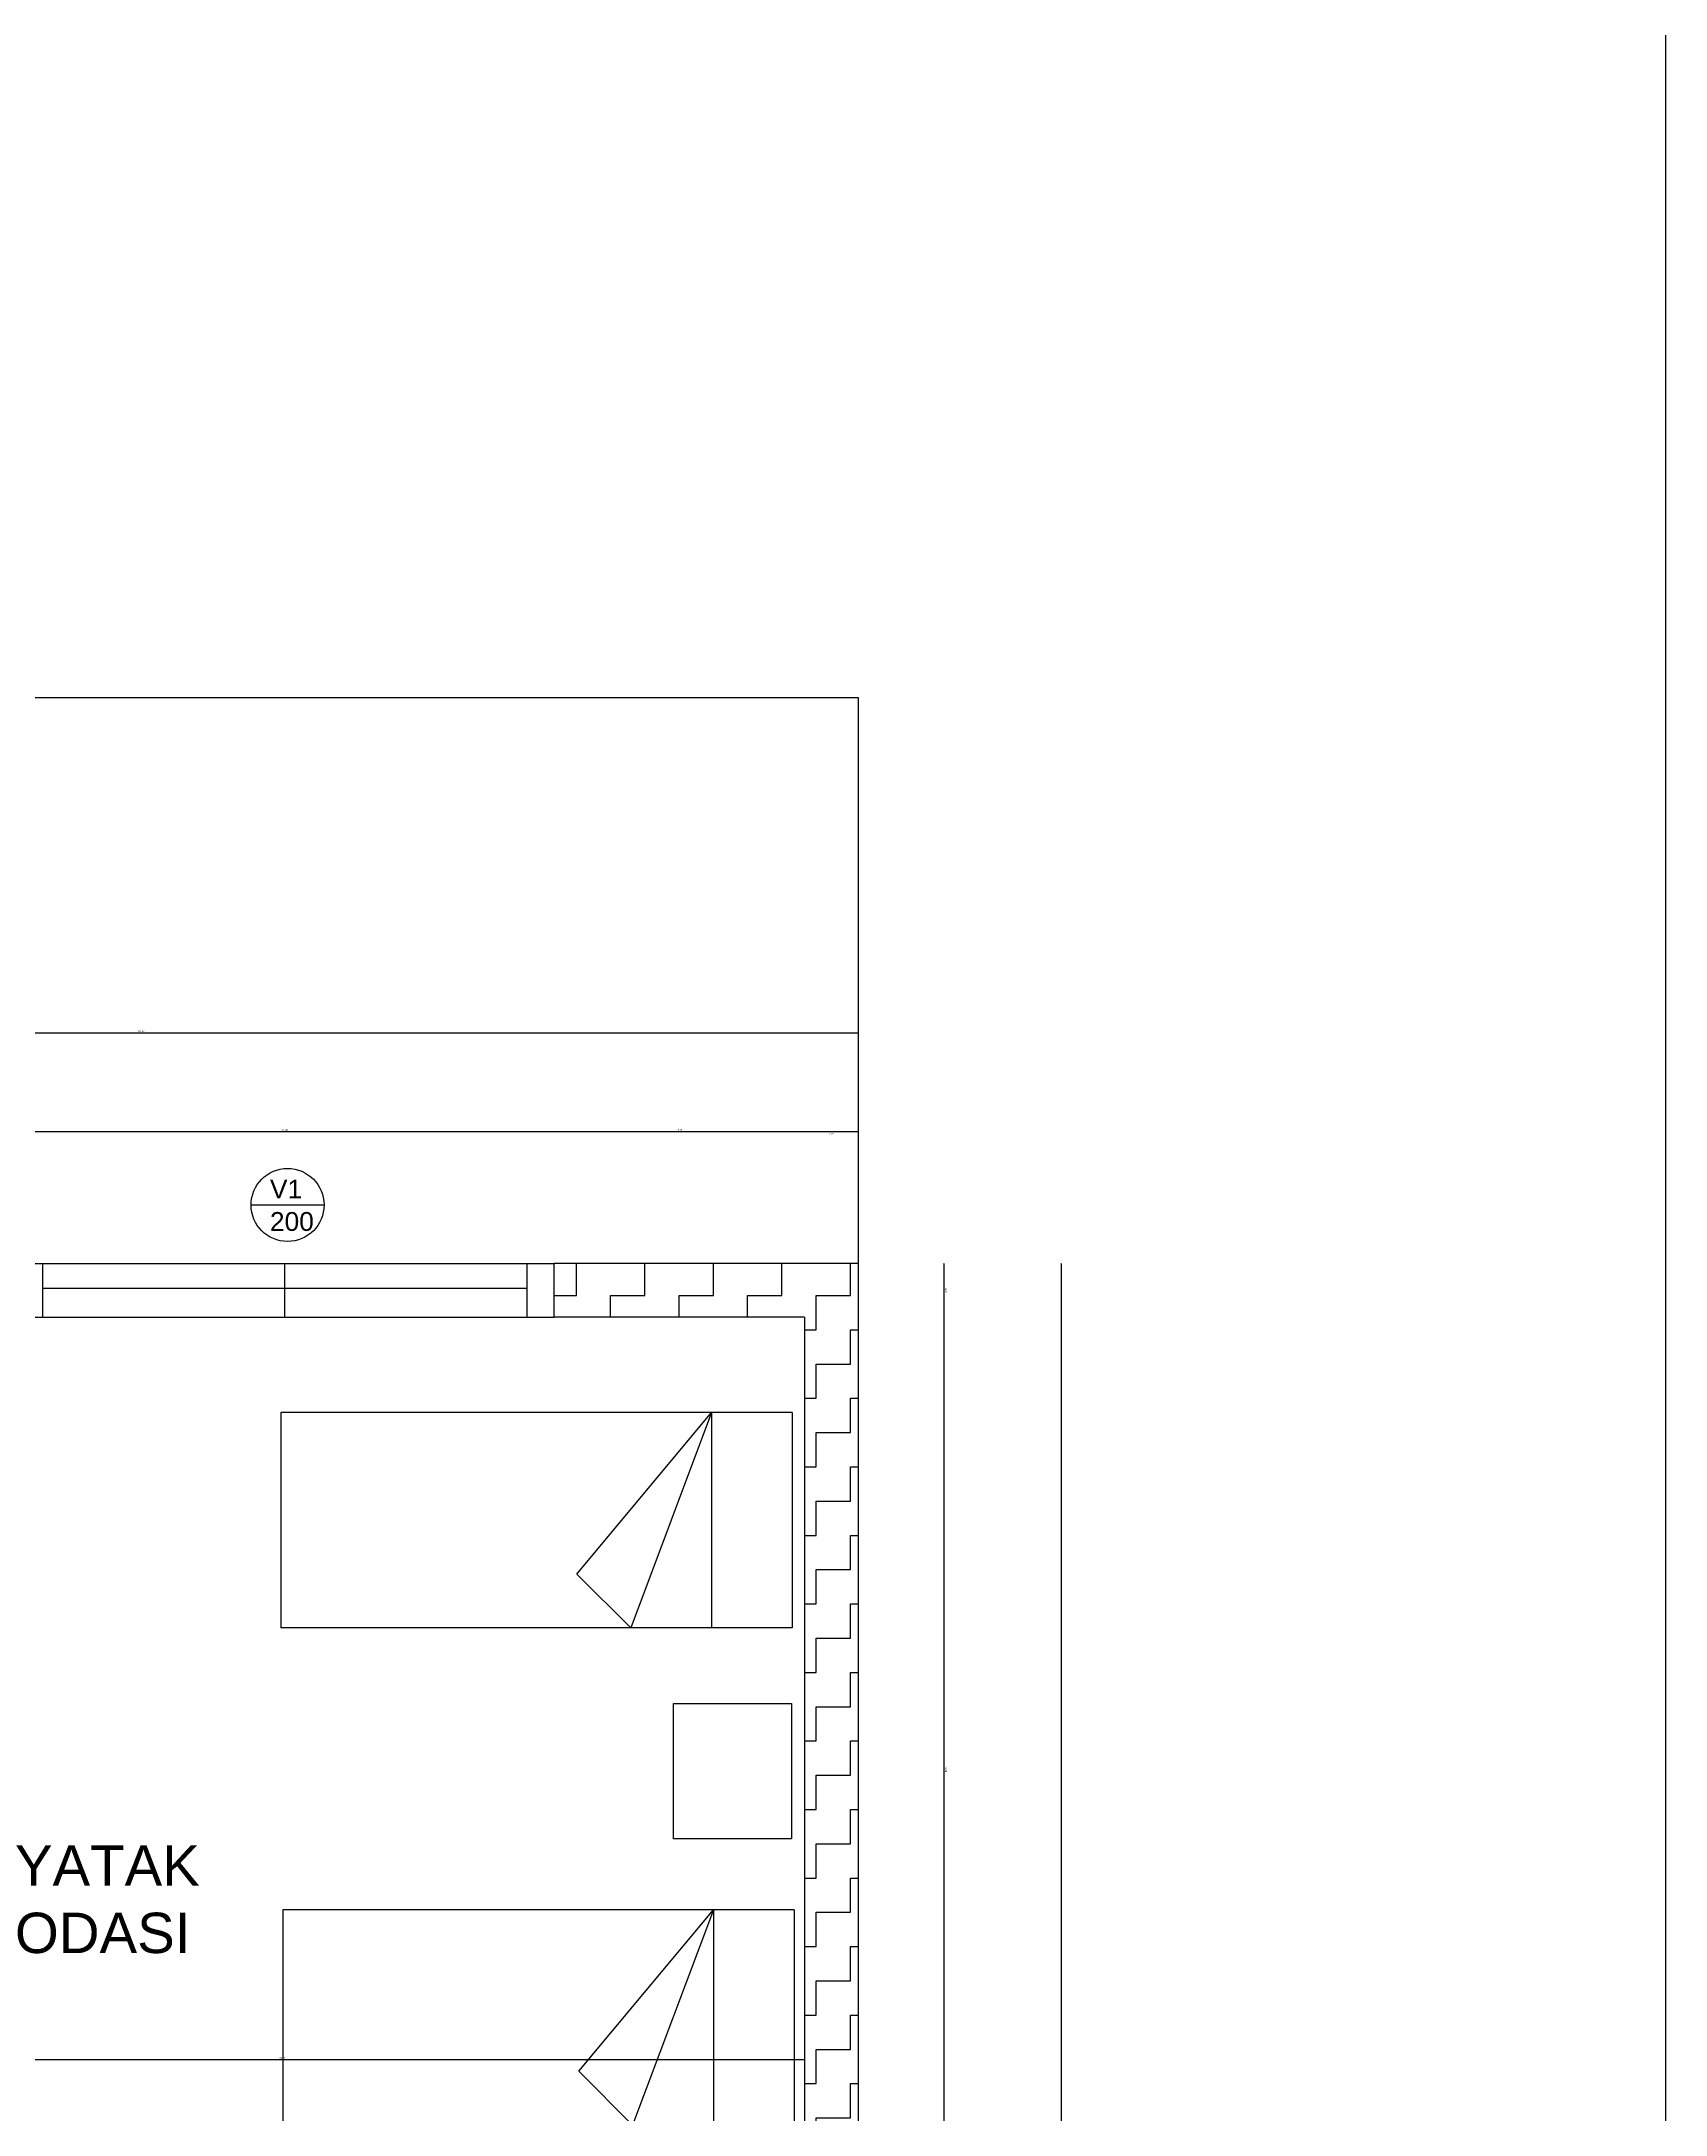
# Model space of a CAD drawing. Header units: millimetres. Extents: x 154 to 5560, y 36 to 724.
# Drawn here: x 5356 to 5506.5, y 304.5 to 496.6 of the extents above; entities that cross this region are included whole.
import ezdxf

# ---------------------------------------------------------------- set-up
doc = ezdxf.new("R2010")
doc.units = ezdxf.units.MM
doc.layers.add('MİMARİ PLAN', color=8, linetype='Continuous')
doc.styles.get("Standard").update_dxf_attribs({"font": 'arial.ttf'})
doc.styles.add('taho', font='tahoma.ttf')
doc.dimstyles.new('PATO', dxfattribs={"dimtxt": 0.15, "dimasz": 0.1, "dimexe": 0.02, "dimexo": 0, "dimgap": 0.1, "dimtad": 2, "dimzin": 1, "dimdsep": 46, "dimtxsty": 'taho', "dimblk": 'ARCHTICK', "dimcen": 0.1, "dimse1": 1, "dimse2": 1, "dimclrd": 256, "dimclre": 1, "dimclrt": 256, "dimadec": 0, "dimazin": 0, "dimtfac": 1, "dimtix": 1, "dimtmove": 0, "dimatfit": 3, "dimldrblk": 'ARCHTICK', "dimfxl": 1, "dimtolj": 1, "dimtzin": 0, "dimarcsym": 0})

# ---------------------------------------------------------------- blocks, each defined once
blk = doc.blocks.new('MHPLS503')
blk.add_line((-0.3, 0), (-0.3, -0.8))
for points in [[(0, 0), (-1.9, 0), (-1.9, -0.8)], [(0, 0), (0, -0.8), (-1.9, -0.8)], [(-0.3, 0), (-0.6, -0.8), (-0.8, -0.6), (-0.3, 0)]]:
    blk.add_lwpolyline(points)
blk = doc.blocks.new('_ARCHTICK')
at = {"color": 0, "linetype": 'ByBlock', "const_width": 0.15}
blk.add_lwpolyline([(-0.5, -0.5), (0.5, 0.5)], dxfattribs=at)
blk = doc.blocks.new('*D264')
at = {"layer": 'Defpoints', "color": 0, "transparency": 16777216}
for p in [(5425.7, 378.34), (5425.47, 294.59), (5439.65, 294.59)]:
    blk.add_point(p, dxfattribs=at)
at = {"layer": 'MİMARİ PLAN', "lineweight": -2, "transparency": 16777216}
blk.add_line((5439.65, 378.34), (5439.65, 294.59), dxfattribs=at)
at = {"layer": 'MİMARİ PLAN', "lineweight": -2, "transparency": 16777216, "xscale": 0.1, "yscale": 0.1, "zscale": 0.1}
for p, rotation in [((5439.65, 378.34), 90), ((5439.65, 294.59), 270)]:
    blk.add_blockref('_ARCHTICK', p, dxfattribs=dict(at, rotation=rotation))
at = {"layer": 'MİMARİ PLAN', "transparency": 16777216, "insert": (5439.83, 336.47), "char_height": 0.15, "attachment_point": 5, "rotation": 90, "style": 'taho'}
blk.add_mtext('\\A1;83.76', dxfattribs=at)
blk = doc.blocks.new('*D268')
at = {"layer": 'Defpoints', "color": 0, "transparency": 16777216}
for p in [(5298.77, 404.67), (5298.77, 392.53), (5431.71, 392.53)]:
    blk.add_point(p, dxfattribs=at)
at = {"layer": 'MİMARİ PLAN', "lineweight": -2, "transparency": 16777216}
blk.add_line((5431.71, 404.67), (5298.77, 404.67), dxfattribs=at)
at = {"layer": 'MİMARİ PLAN', "lineweight": -2, "transparency": 16777216, "xscale": 0.1, "yscale": 0.1, "zscale": 0.1, "rotation": 180}
blk.add_blockref('_ARCHTICK', (5298.77, 404.67), dxfattribs=at)
at = {"layer": 'MİMARİ PLAN', "lineweight": -2, "transparency": 16777216, "xscale": 0.1, "yscale": 0.1, "zscale": 0.1}
blk.add_blockref('_ARCHTICK', (5431.71, 404.67), dxfattribs=at)
at = {"layer": 'MİMARİ PLAN', "transparency": 16777216, "insert": (5365.24, 404.85), "char_height": 0.15, "attachment_point": 5, "style": 'taho'}
blk.add_mtext('\\A1;132.94', dxfattribs=at)
blk = doc.blocks.new('*D275')
at = {"layer": 'Defpoints', "color": 0, "transparency": 16777216}
for p in [(5353.64, 395.52), (5353.64, 383.33), (5403.52, 383.33)]:
    blk.add_point(p, dxfattribs=at)
at = {"layer": 'MİMARİ PLAN', "lineweight": -2, "transparency": 16777216}
blk.add_line((5403.52, 395.52), (5353.64, 395.52), dxfattribs=at)
at = {"layer": 'MİMARİ PLAN', "lineweight": -2, "transparency": 16777216, "xscale": 0.1, "yscale": 0.1, "zscale": 0.1, "rotation": 180}
blk.add_blockref('_ARCHTICK', (5353.64, 395.52), dxfattribs=at)
at = {"layer": 'MİMARİ PLAN', "lineweight": -2, "transparency": 16777216, "xscale": 0.1, "yscale": 0.1, "zscale": 0.1}
blk.add_blockref('_ARCHTICK', (5403.52, 395.52), dxfattribs=at)
at = {"layer": 'MİMARİ PLAN', "transparency": 16777216, "insert": (5378.58, 395.7), "char_height": 0.15, "attachment_point": 5, "style": 'taho'}
blk.add_mtext('\\A1;49.88', dxfattribs=at)
blk = doc.blocks.new('*D276')
at = {"layer": 'Defpoints', "color": 0, "transparency": 16777216}
for p in [(5403.52, 395.52), (5403.52, 383.33), (5426.72, 378.34)]:
    blk.add_point(p, dxfattribs=at)
at = {"layer": 'MİMARİ PLAN', "lineweight": -2, "transparency": 16777216}
blk.add_line((5426.72, 395.52), (5403.52, 395.52), dxfattribs=at)
at = {"layer": 'MİMARİ PLAN', "lineweight": -2, "transparency": 16777216, "xscale": 0.1, "yscale": 0.1, "zscale": 0.1, "rotation": 180}
blk.add_blockref('_ARCHTICK', (5403.52, 395.52), dxfattribs=at)
at = {"layer": 'MİMARİ PLAN', "lineweight": -2, "transparency": 16777216, "xscale": 0.1, "yscale": 0.1, "zscale": 0.1}
blk.add_blockref('_ARCHTICK', (5426.72, 395.52), dxfattribs=at)
at = {"layer": 'MİMARİ PLAN', "transparency": 16777216, "insert": (5415.12, 395.7), "char_height": 0.15, "attachment_point": 5, "style": 'taho'}
blk.add_mtext('\\A1;23.20', dxfattribs=at)
blk = doc.blocks.new('*D279')
at = {"layer": 'Defpoints', "color": 0, "transparency": 16777216}
for p in [(5439.65, 383.33), (5424.2, 378.34), (5439.65, 378.34)]:
    blk.add_point(p, dxfattribs=at)
at = {"layer": 'MİMARİ PLAN', "lineweight": -2, "transparency": 16777216}
blk.add_line((5439.65, 383.33), (5439.65, 378.34), dxfattribs=at)
at = {"layer": 'MİMARİ PLAN', "lineweight": -2, "transparency": 16777216, "xscale": 0.1, "yscale": 0.1, "zscale": 0.1}
for p, rotation in [((5439.65, 383.33), 90), ((5439.65, 378.34), 270)]:
    blk.add_blockref('_ARCHTICK', p, dxfattribs=dict(at, rotation=rotation))
at = {"layer": 'MİMARİ PLAN', "transparency": 16777216, "insert": (5439.83, 380.84), "char_height": 0.15, "attachment_point": 5, "rotation": 90, "style": 'taho'}
blk.add_mtext('\\A1;4.99', dxfattribs=at)
blk = doc.blocks.new('*D281')
at = {"layer": 'Defpoints', "color": 0, "transparency": 16777216}
for p in [(5431.71, 383.33), (5431.71, 172.35), (5450.51, 172.35)]:
    blk.add_point(p, dxfattribs=at)
at = {"layer": 'MİMARİ PLAN', "lineweight": -2, "transparency": 16777216}
blk.add_line((5450.51, 383.33), (5450.51, 172.35), dxfattribs=at)
at = {"layer": 'MİMARİ PLAN', "lineweight": -2, "transparency": 16777216, "xscale": 0.1, "yscale": 0.1, "zscale": 0.1}
for p, rotation in [((5450.51, 383.33), 90), ((5450.51, 172.35), 270)]:
    blk.add_blockref('_ARCHTICK', p, dxfattribs=dict(at, rotation=rotation))
at = {"layer": 'MİMARİ PLAN', "transparency": 16777216, "insert": (5450.68, 277.84), "char_height": 0.15, "attachment_point": 5, "rotation": 90, "style": 'taho'}
blk.add_mtext('\\A1;210.98', dxfattribs=at)
blk = doc.blocks.new('*D282')
at = {"layer": 'Defpoints', "color": 0, "transparency": 16777216}
for p in [(5329.95, 319.58), (5329.95, 309.55), (5426.72, 304.71)]:
    blk.add_point(p, dxfattribs=at)
at = {"layer": 'MİMARİ PLAN', "lineweight": -2, "transparency": 16777216}
blk.add_line((5426.72, 309.55), (5329.95, 309.55), dxfattribs=at)
at = {"layer": 'MİMARİ PLAN', "lineweight": -2, "transparency": 16777216, "xscale": 0.1, "yscale": 0.1, "zscale": 0.1, "rotation": 180}
blk.add_blockref('_ARCHTICK', (5329.95, 309.55), dxfattribs=at)
at = {"layer": 'MİMARİ PLAN', "lineweight": -2, "transparency": 16777216, "xscale": 0.1, "yscale": 0.1, "zscale": 0.1}
blk.add_blockref('_ARCHTICK', (5426.72, 309.55), dxfattribs=at)
at = {"layer": 'MİMARİ PLAN', "transparency": 16777216, "insert": (5378.34, 309.73), "char_height": 0.15, "attachment_point": 5, "style": 'taho'}
blk.add_mtext('\\A1;96.77', dxfattribs=at)
blk = doc.blocks.new('*D289')
at = {"layer": 'Defpoints', "color": 0, "transparency": 16777216}
for p in [(5431.71, 395.87), (5426.72, 395.52), (5426.72, 394.01)]:
    blk.add_point(p, dxfattribs=at)
at = {"layer": 'MİMARİ PLAN', "lineweight": -2, "transparency": 16777216}
blk.add_line((5431.71, 395.52), (5426.72, 395.52), dxfattribs=at)
at = {"layer": 'MİMARİ PLAN', "lineweight": -2, "transparency": 16777216, "xscale": 0.1, "yscale": 0.1, "zscale": 0.1, "rotation": 180}
blk.add_blockref('_ARCHTICK', (5426.72, 395.52), dxfattribs=at)
at = {"layer": 'MİMARİ PLAN', "lineweight": -2, "transparency": 16777216, "xscale": 0.1, "yscale": 0.1, "zscale": 0.1}
blk.add_blockref('_ARCHTICK', (5431.71, 395.52), dxfattribs=at)
at = {"layer": 'MİMARİ PLAN', "transparency": 16777216, "insert": (5429.22, 395.34), "char_height": 0.15, "attachment_point": 5, "style": 'taho'}
blk.add_mtext('\\A1;4.99', dxfattribs=at)

msp = doc.modelspace()

# ---------------------------------------------------------------- hatches: boundary and pattern name
at = {"layer": 'MİMARİ PLAN'}
h = msp.add_hatch(dxfattribs=at)
h.set_pattern_fill('ZIGZAG', color=256, style=0)
h.set_pattern_definition([(0, (4691.2112, 628.0107), (3.175, 3.175), [3.175, -3.175]), (90, (4694.3862, 628.0107), (-3.175, 3.175), [3.175, -3.175])])
h.paths.add_polyline_path([(5431.71, 383.332), (5403.524, 383.332), (5403.524, 378.344), (5426.722, 378.344), (5426.722, 177.34), (5408.292, 177.34), (5408.292, 172.352), (5431.71, 172.352)])

# ---------------------------------------------------------------- linework, layer by layer
for p, q in [((5303.763, 435.778), (5431.71, 435.778)), ((5431.71, 435.778), (5431.71, 383.332)), ((5375.441, 388.756), (5382.205, 388.756)), ((5353.643, 383.332), (5403.524, 383.332)), ((5356.137, 378.344), (5356.137, 383.332)), ((5378.583, 378.344), (5378.583, 383.332)), ((5401.03, 378.344), (5401.03, 383.332)), ((5431.71, 383.332), (5403.524, 383.332)), ((5403.524, 378.344), (5403.524, 383.332)), ((5431.71, 383.332), (5431.71, 172.352)), ((5356.137, 381.046), (5401.03, 381.046)), ((5353.643, 378.344), (5403.524, 378.344)), ((5426.722, 378.344), (5403.524, 378.344)), ((5426.722, 378.344), (5426.722, 177.34))]:
    msp.add_line(p, q, dxfattribs=at)
msp.add_lwpolyline([(5506.531, 77.076), (5205.252, 77.076), (5205.252, 690.606), (5506.531, 690.606), (5506.531, 77.076)], dxfattribs=at)
msp.add_lwpolyline([(5414.585, 342.562), (5425.537, 342.562), (5425.537, 330.015), (5414.585, 330.015)], close=True, dxfattribs=at)
msp.add_circle((5378.823, 388.756), 3.382, dxfattribs=at)

# ---------------------------------------------------------------- block references
at = {"layer": 'MİMARİ PLAN', "xscale": 24.94025966167328, "yscale": 24.94025966167328, "zscale": 24.94025966167328}
for p in [(5425.599, 369.514), (5425.767, 323.455)]:
    msp.add_blockref('MHPLS503', p, dxfattribs=at)

# ---------------------------------------------------------------- texts
at = {"layer": 'MİMARİ PLAN', "attachment_point": 1}
for s, width, insert, char_height in [('V1', 3.74104, (5377.192, 391.103), 1.7458), ('200', 3.74104, (5377.192, 388.095), 1.7458), ('YATAK  ODASI', 29.10914, (5353.56, 329.416), 3.74104)]:
    msp.add_mtext_dynamic_manual_height_columns(s, width=width, gutter_width=311.753, heights=[0], dxfattribs=dict(at, insert=insert, char_height=char_height))

# ---------------------------------------------------------------- dimensions: what is measured, and where the dimension line sits
at = {"layer": 'MİMARİ PLAN'}
for base, p1, p2, picture, middle in [((5298.7746, 404.6734), (5431.7098, 392.5333), (5298.7746, 392.5333), '*D268', (5365.2422, 404.8516)), ((5353.643, 395.517), (5403.524, 383.332), (5353.643, 383.332), '*D275', (5378.583, 395.696)), ((5403.524, 395.517), (5426.722, 378.344), (5403.524, 383.332), '*D276', (5415.123, 395.695)), ((5329.953, 309.554), (5426.722, 304.709), (5329.953, 319.576), '*D282', (5378.338, 309.732))]:
    dim = msp.add_linear_dim(base=base, p1=p1, p2=p2, dimstyle='PATO', dxfattribs=at)
    dim.commit()
    dim.dimension.update_dxf_attribs({"geometry": picture, "text_midpoint": middle})
dim = msp.add_linear_dim(base=(5426.722, 395.517), p1=(5431.71, 395.873), p2=(5426.722, 394.012), dimstyle='PATO', dxfattribs=at)
dim.commit()
dim.dimension.update_dxf_attribs({"geometry": '*D289', "text_midpoint": (5429.216, 395.517), "dimtype": 160})
for base, p1, p2, picture, middle in [((5439.651, 378.344), (5439.651, 383.332), (5424.196, 378.344), '*D279', (5439.829, 380.838)), ((5450.506, 172.352), (5431.71, 383.332), (5431.71, 172.352), '*D281', (5450.684, 277.842)), ((5439.651, 294.587), (5425.699, 378.344), (5425.469, 294.587), '*D264', (5439.829, 336.466))]:
    dim = msp.add_linear_dim(base=base, p1=p1, p2=p2, angle=90, dimstyle='PATO', dxfattribs=at)
    dim.commit()
    dim.dimension.update_dxf_attribs({"geometry": picture, "text_midpoint": middle})

doc.saveas('drawing.dxf')
